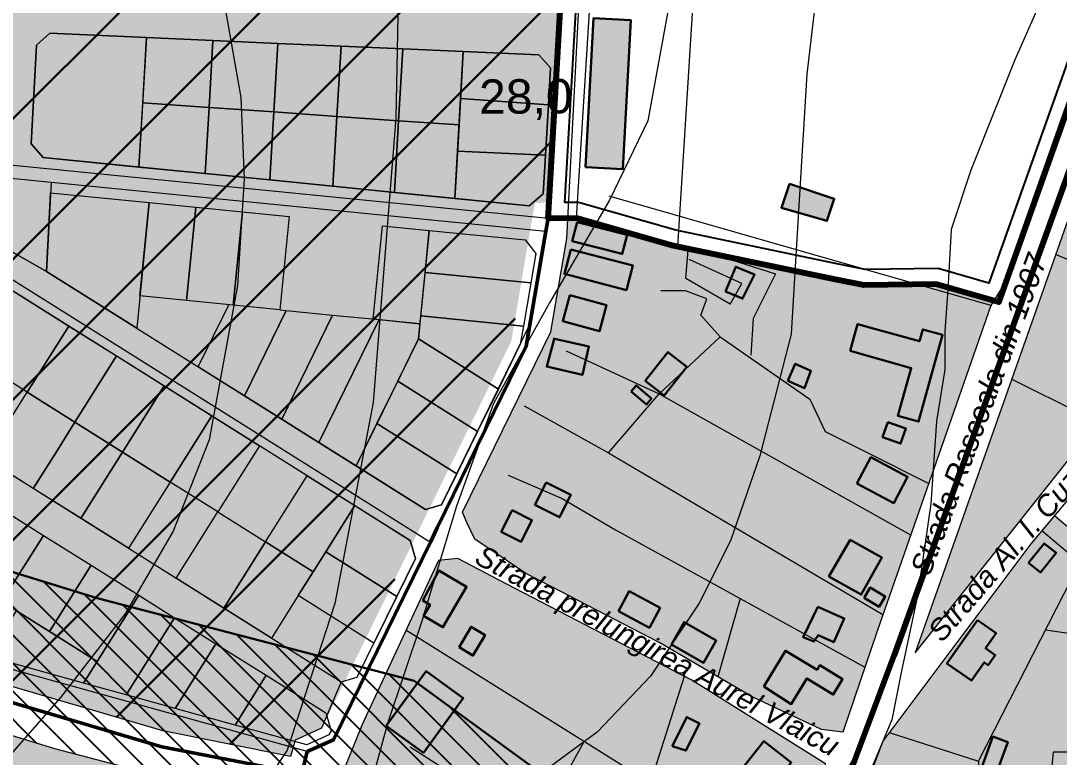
# Model space of a CAD drawing. Header units: metres. Extents: x 783184 to 1587399, y 282652 to 580595.
# Drawn here: x 787442.6 to 787774.7, y 290717.5 to 290953.1 of the extents above; entities that cross this region are included whole.
import ezdxf

# ---------------------------------------------------------------- set-up
doc = ezdxf.new("R2010")
doc.units = ezdxf.units.M
doc.header["$LTSCALE"] = 0.5
doc.header["$PDMODE"] = 32
doc.header["$PDSIZE"] = 0.05
for name, color, linetype in [('atrageri in intravilan', 18, 'CONTINUOUS'), ('cimitire', 42, 'CONTINUOUS'), ('cladiri', 18, 'CONTINUOUS'), ('curbe  de nivelI', 7, 'CONTINUOUS'), ('denumire strazi', 3, 'CONTINUOUS'), ('drumuri extravilan', 7, 'CONTINUOUS'), ('Legenda', 7, 'CONTINUOUS'), ('Limita intravilan existent', 1, 'CONTINUOUS'), ('Limita intravilan propus', 5, 'CONTINUOUS'), ('locuinte si functiuni complementare', 51, 'CONTINUOUS'), ('strazi', 7, 'CONTINUOUS')]:
    doc.layers.add(name, color=color, linetype=linetype)
doc.layers.add('cote de nivel', color=1, linetype='CONTINUOUS', lineweight=211)
doc.layers.add('Limite proprietati', color=7, linetype='CONTINUOUS', lineweight=5)
doc.styles.add('arial', font='arial.ttf')
doc.styles.add('ARIAL_ITALIC', font='ariali.ttf')

msp = doc.modelspace()

# ---------------------------------------------------------------- hatches: boundary and pattern name
at = {"layer": 'atrageri in intravilan', "linetype": 'ByBlock', "lineweight": 30, "true_color": 0xffff66}
msp.add_hatch(color=51, dxfattribs=at).paths.add_polyline_path([(787622.819, 291089.142), (787626.221, 291147.73), (787200.876, 291166.532), (787215.809, 291133.85), (787227.791, 291103.978), (787245.229, 291069.62), (787267.483, 291025.199), (787287.192, 290989.503), (787305.485, 290962.905), (787314.96, 290948.756), (787324.583, 290934.385), (787337.51, 290912.87), (787346.978, 290891.575), (787353.599, 290867.695), (787357.706, 290843.217), (787359.309, 290796.625), (787362.016, 290759.053), (787360.53012, 290755.44407), (787365.03235, 290754.38587), (787388.51964, 290753.40557), (787421.87725, 290745.46328), (787488.9317, 290725.68441), (787528.7852, 290718.02846), (787529.95703, 290722.86798), (787538.96346, 290726.91124), (787569.11817, 290788.52623), (787571.32933, 290793.0486), (787599.47128, 290850.529), (787605.59416, 290886.63828), (787607.05698, 290894.81402), (787611.54047, 290894.86351)])
at = {"layer": 'atrageri in intravilan', "linetype": 'ByBlock', "lineweight": 30}
h = msp.add_hatch(dxfattribs=at)
h.set_pattern_fill('ANSI31', color=6, scale=10, style=0)
h.paths.add_polyline_path([(787622.819, 291089.142), (787626.221, 291147.73), (787200.876, 291166.532), (787215.809, 291133.85), (787227.791, 291103.978), (787245.229, 291069.62), (787267.483, 291025.199), (787287.192, 290989.503), (787305.485, 290962.905), (787314.96, 290948.756), (787324.583, 290934.385), (787337.51, 290912.87), (787346.978, 290891.575), (787353.599, 290867.695), (787357.706, 290843.217), (787359.309, 290796.625), (787362.016, 290759.053), (787360.53012, 290755.44407), (787365.03235, 290754.38587), (787388.51964, 290753.40557), (787421.87725, 290745.46328), (787488.9317, 290725.68441), (787528.7852, 290718.02846), (787529.95703, 290722.86798), (787538.96346, 290726.91124), (787569.11817, 290788.52623), (787571.32933, 290793.0486), (787599.47128, 290850.529), (787605.59416, 290886.63828), (787607.05698, 290894.81402), (787611.54047, 290894.86351)])
at = {"layer": 'cimitire', "lineweight": 30, "true_color": 0xebb000}
msp.add_hatch(color=40, dxfattribs=at).paths.add_polyline_path([(787639.32095, 290629.22104), (787616.90899, 290644.76253), (787546.59818, 290695.90213), (787453.37307, 290720.26761), (787394.14924, 290738.57912), (787372.75501, 290739.54318), (787354.16109, 290645.19991), (787354.37003, 290582.89647), (787387.92585, 290503.47699), (787395.50754, 290491.71534), (787399.72132, 290479.08128), (787407.75379, 290465.30466), (787421.19719, 290449.30485), (787457.70514, 290415.31671), (787469.62074, 290406.47975)])
at = {"layer": 'cladiri', "lineweight": 30}
h = msp.add_hatch(color=256, dxfattribs=at)
h.paths.add_polyline_path([(787637.74821, 290953.23622), (787625.7485, 290953.8779), (787623.20197, 290906.25675), (787635.20168, 290905.61507)])
h.paths.add_polyline_path([(787653.79506, 291017.78225), (787642.30067, 291017.78225), (787639.42309, 290977.87313), (787635.8849, 290977.87313), (787635.8849, 290967.3801), (787638.96653, 290967.3801), (787638.96653, 290965.66925), (787650.03754, 290965.66925)])
msp.add_hatch(color=256, dxfattribs=at).paths.add_polyline_path([(787702.77215, 290896.06503), (787688.46284, 290900.90158), (787685.88645, 290893.27911), (787700.39745, 290889.03928)])
h = msp.add_hatch(color=256, dxfattribs=at)
h.paths.add_polyline_path([(787687.1718, 290751.58839), (787680.24245, 290740.122), (787688.99616, 290734.47966), (787693.94951, 290742.67625), (787702.44355, 290737.54314), (787705.44118, 290742.50348), (787698.15566, 290746.90626), (787697.28998, 290745.47378)])
h.paths.add_polyline_path([(787705.98886, 290761.88024), (787697.53598, 290765.65911), (787692.86474, 290755.87848), (787696.20135, 290754.47065), (787697.65512, 290756.51546), (787702.60189, 290754.304)])
h.paths.add_polyline_path([(787719.0646, 290768.93896), (787714.30698, 290771.77325), (787712.34453, 290768.47909), (787717.10215, 290765.6448)])
h.paths.add_polyline_path([(787718.00452, 290781.38908), (787707.84633, 290787.02036), (787701.04563, 290775.27678), (787711.42607, 290769.52229)])
h.paths.add_polyline_path([(787726.24285, 290807.20663), (787714.48298, 290813.44969), (787710.01283, 290805.02939), (787721.7727, 290798.78633)])
h.paths.add_polyline_path([(787725.70246, 290822.60754), (787719.94284, 290824.67509), (787718.23454, 290819.91623), (787723.99416, 290817.84869)])
h.paths.add_polyline_path([(787737.43384, 290852.58275), (787731.05361, 290854.36124), (787729.98809, 290850.53878), (787710.2057, 290856.05315), (787707.80686, 290847.44749), (787727.37002, 290841.99423), (787723.11509, 290826.73001), (787729.71456, 290824.8904)])
h.paths.add_polyline_path([(787695.28298, 290841.12016), (787690.31469, 290843.34702), (787687.87743, 290837.90934), (787693.24935, 290835.50156)])
h.paths.add_polyline_path([(787677.30002, 290871.90481), (787671.25941, 290874.40905), (787667.97191, 290866.47909), (787673.47696, 290864.19687)])
h.paths.add_polyline_path([(787636.52696, 290884.56257), (787620.52729, 290888.61676), (787618.98632, 290882.53538), (787634.98598, 290878.48118)])
h.paths.add_polyline_path([(787638.35541, 290874.7982), (787618.52731, 290879.93732), (787616.49068, 290872.07947), (787636.31878, 290866.94035)])
h.paths.add_polyline_path([(787629.98056, 290862.06671), (787618.19368, 290865.26249), (787615.93674, 290856.93831), (787627.72363, 290853.74253)])
h.paths.add_polyline_path([(787624.31555, 290848.82714), (787613.27592, 290851.38656), (787610.80425, 290842.46071), (787622.22567, 290839.81278)])
h.paths.add_polyline_path([(787655.60624, 290842.35375), (787649.56833, 290847.11194), (787642.3384, 290837.93751), (787648.37632, 290833.17932)])
h.paths.add_polyline_path([(787639.4001, 290836.40839), (787637.79289, 290834.51752), (787642.69724, 290830.34889), (787644.30445, 290832.23976)])
h.paths.add_polyline_path([(787618.55041, 290801.38694), (787610.66682, 290805.39633), (787607.03785, 290798.26076), (787614.92144, 290794.25137)])
h.paths.add_polyline_path([(787606.10269, 290793.35318), (787599.78478, 290796.55323), (787596.28897, 290789.65142), (787602.60689, 290786.45137)])
h.paths.add_polyline_path([(787637.13227, 290770.61225), (787633.72242, 290764.17932), (787643.67544, 290758.9036), (787647.08529, 290765.33653)])
h.paths.add_polyline_path([(787654.75072, 290760.71049), (787650.69657, 290753.61075), (787660.99577, 290747.72962), (787665.04992, 290754.82936)])
h = msp.add_hatch(color=0, dxfattribs=at)
h.paths.add_polyline_path([(787744.99908, 290703.55112), (787747.7097, 290712.03873), (787736.68351, 290715.56008), (787733.97289, 290707.07247)])
h.paths.add_polyline_path([(787758.25106, 290722.36204), (787753.50186, 290724.08388), (787749.83077, 290713.95823), (787754.57996, 290712.23638)])
h.paths.add_polyline_path([(787738.82845, 290747.49234), (787746.64155, 290741.99674), (787750.73861, 290747.82154), (787751.96905, 290746.95607), (787754.24067, 290750.18563), (787751.14932, 290752.36003), (787754.52887, 290757.16475), (787748.57669, 290761.35141)])
h.paths.add_polyline_path([(787773.74475, 290782.86862), (787769.95695, 290785.91328), (787764.94187, 290779.67414), (787768.72967, 290776.62948)])
h.paths.add_polyline_path([(787833.24161, 290760.45816), (787832.62316, 290761.43095), (787838.24507, 290765.00507), (787834.96052, 290770.1715), (787830.3664, 290767.2508), (787831.57212, 290765.35427), (787820.44993, 290758.28335), (787823.14721, 290754.04066)])
h.paths.add_polyline_path([(787835.21403, 290750.58704), (787844.17205, 290755.68128), (787841.97663, 290759.54185), (787833.0186, 290754.44761)])
h.paths.add_polyline_path([(787786.51302, 290700.38528), (787794.16963, 290700.07872), (787794.75915, 290715.09623), (787787.10204, 290715.09623)])
h.paths.add_polyline_path([(787814.34551, 290711.32482), (787822.66685, 290710.39932), (787823.57924, 290718.60277), (787815.25789, 290719.52827)])
h.paths.add_polyline_path([(787823.02306, 290692.98444), (787830.50897, 290692.78552), (787830.78266, 290703.08541), (787823.29676, 290703.28433)])
h.paths.add_polyline_path([(787870.74636, 290688.08075), (787882.00981, 290690.86079), (787878.95497, 290703.23764), (787867.69151, 290700.4576)])
h.paths.add_polyline_path([(787848.60218, 290732.04649), (787853.90923, 290716.45268), (787857.95124, 290717.8283), (787855.35202, 290725.46562), (787860.80187, 290727.32037), (787858.09403, 290735.27686)])
h = msp.add_hatch(color=256, dxfattribs=at)
h.paths.add_polyline_path([(787660.04533, 290683.95613), (787648.83739, 290691.62403), (787636.45867, 290673.53038), (787643.14041, 290668.95908), (787649.37945, 290678.07852), (787653.90565, 290674.98193)])
h.paths.add_polyline_path([(787683.51826, 290713.47439), (787685.78948, 290711.68442), (787689.03315, 290715.80019), (787680.2981, 290722.68435), (787669.41751, 290708.8784), (787665.39979, 290703.78048), (787679.74445, 290693.18252), (787683.24376, 290697.62266), (787675.70673, 290703.56266)])
h.paths.add_polyline_path([(787659.70555, 290728.26254), (787655.57772, 290730.34799), (787650.90245, 290721.09397), (787655.34753, 290719.63644)])
h.paths.add_polyline_path([(787600.36333, 290703.76414), (787596.73097, 290697.63473), (787604.894, 290692.79722), (787608.52636, 290698.92664)])
h.paths.add_polyline_path([(787584.1146, 290736.38767), (787572.20873, 290745.05256), (787559.5018, 290727.59277), (787571.40767, 290718.92788)])
h.paths.add_polyline_path([(787591.11703, 290756.59424), (787586.69339, 290759.22258), (787582.79727, 290752.66521), (787587.22091, 290750.03686)])
h.paths.add_polyline_path([(787585.18964, 290771.99585), (787576.30361, 290777.18713), (787571.15294, 290767.63795), (787573.51429, 290766.25843), (787571.43053, 290762.69162), (787577.6361, 290759.06629)])
at = {"layer": 'Legenda', "lineweight": 25}
h = msp.add_hatch(dxfattribs=at)
h.set_pattern_fill('ANSI31', color=16, scale=2, angle=90, style=0)
h.set_pattern_definition([(135, (4840.457, 0), (-4.49012806, -4.49012806), [])])
h.paths.add_polyline_path([(787568.37447, 290741.89018), (787467.08632, 290768.36303), (787402.79917, 290788.24007), (787332.01934, 290791.42953), (787304.14473, 290649.99712), (787304.40399, 290572.68677), (787343.55387, 290480.02734), (787350.06917, 290469.92001), (787353.9246, 290458.36035), (787366.71714, 290436.41967), (787384.88607, 290414.79573), (787425.67849, 290376.81884), (787479.48102, 290336.91729), (787710.78149, 290640.51244), (787645.86385, 290685.52935)])
h.paths.add_polyline_path([(787372.75501, 290739.54318), (787394.14924, 290738.57912), (787453.37307, 290720.26761), (787546.59818, 290695.90213), (787616.90899, 290644.76253), (787639.32095, 290629.22104), (787469.62074, 290406.47975), (787457.70514, 290415.31671), (787421.19719, 290449.30485), (787407.75379, 290465.30466), (787399.72132, 290479.08128), (787395.50754, 290491.71534), (787387.92585, 290503.47699), (787354.37003, 290582.89647), (787354.16109, 290645.19991)], flags=16)
at = {"layer": 'locuinte si functiuni complementare', "lineweight": 5}
for points in [[(787906.98094, 290970.4512), (787821.12433, 291012.99066), (787728.67833, 290750.90677), (787787.27964, 290824.63894), (787850.02322, 290901.06905)], [(787805.43062, 290756.64214), (787787.67515, 290782.50131), (787773.17346, 290794.6983), (787765.65396, 290785.75794), (787737.80794, 290748.66133), (787718.30067, 290722.67364), (787713.23141, 290709.05462), (787714.40898, 290703.95758), (787716.37621, 290700.82421), (787721.33585, 290699.77407), (787840.28405, 290688.77742), (787840.67735, 290693.03172), (787826.34719, 290723.85058)]]:
    msp.add_hatch(color=256, dxfattribs=at).paths.add_polyline_path(points)
at = {"layer": 'locuinte si functiuni complementare', "lineweight": 30}
for points in [[(787752.79769, 290862.00022), (787753.73709, 290863.51508), (787735.29, 290868.85), (787712.22, 290868.45), (787703.625, 290870.239), (787650.855, 290881.224), (787620.31, 290889.96), (787617.5665, 290889.92972), (787617.22894, 290883.41771), (787612.17273, 290853.59899), (787583.90894, 290795.85771), (787585.28023, 290792.53415), (787587.81005, 290787.22111), (787597.80207, 290780.51575), (787604.11061, 290776.28226), (787612.1961, 290772.10605), (787647.0244, 290754.11697), (787676.4913, 290736.84506), (787698.67113, 290726.41191), (787705.54259, 290725.53252), (787716.44548, 290757.83944)], [(787545.902, 290713.44129), (787648.77694, 290641.53815), (787676.69911, 290677.90884), (787684.58188, 290683.86821), (787699.98724, 290712.58072), (787699.98724, 290715.43234), (787657.24846, 290742.17263), (787582.40572, 290781.02523), (787576.17134, 290780.4431), (787551.75606, 290728.01737)]]:
    msp.add_hatch(color=256, dxfattribs=at).paths.add_polyline_path(points)

# ---------------------------------------------------------------- linework, layer by layer
at = {"layer": 'cladiri', "lineweight": 30}
for points in [[(787623.20197, 290906.25675), (787625.7485, 290953.8779), (787637.74821, 290953.23622), (787635.20168, 290905.61507), (787623.20197, 290906.25675)], [(787688.46284, 290900.90158), (787702.77215, 290896.06503), (787700.39745, 290889.03928), (787685.88645, 290893.27911), (787688.46284, 290900.90158)], [(787620.52729, 290888.61676), (787636.52696, 290884.56257), (787634.98598, 290878.48118), (787618.98632, 290882.53538), (787620.52729, 290888.61676)], [(787618.52731, 290879.93732), (787638.35541, 290874.7982), (787636.31878, 290866.94035), (787616.49068, 290872.07947), (787618.52731, 290879.93732)], [(787667.97191, 290866.47909), (787671.25941, 290874.40905), (787677.30002, 290871.90481), (787673.47696, 290864.19687), (787667.97191, 290866.47909)], [(787618.19368, 290865.26249), (787629.98056, 290862.06671), (787627.72363, 290853.74253), (787615.93674, 290856.93831), (787618.19368, 290865.26249)], [(787707.80686, 290847.44749), (787727.37002, 290841.99423), (787723.11509, 290826.73001), (787729.71456, 290824.8904), (787737.43384, 290852.58275), (787731.05361, 290854.36124), (787729.98809, 290850.53878), (787710.2057, 290856.05315), (787707.80686, 290847.44749)], [(787612.89414, 290851.47508), (787624.31555, 290848.82714), (787622.22567, 290839.81278), (787610.80425, 290842.46071), (787613.351, 290851.65768)], [(787642.3384, 290837.93751), (787649.56833, 290847.11194), (787655.60624, 290842.35375), (787648.37632, 290833.17932), (787642.3384, 290837.93751)], [(787687.87743, 290837.90934), (787690.31469, 290843.34702), (787695.28298, 290841.12016), (787693.24935, 290835.50156), (787687.87743, 290837.90934)], [(787637.79289, 290834.51752), (787642.69724, 290830.34889), (787644.30445, 290832.23976), (787639.4001, 290836.40839), (787637.79289, 290834.51752)], [(787719.94284, 290824.67509), (787725.70246, 290822.60754), (787723.99416, 290817.84869), (787718.23454, 290819.91623), (787719.94284, 290824.67509)], [(787710.01283, 290805.02939), (787721.7727, 290798.78633), (787726.24285, 290807.20663), (787714.48298, 290813.44969), (787710.01283, 290805.02939)], [(787599.78478, 290796.55323), (787606.10269, 290793.35318), (787602.60689, 290786.45137), (787596.28897, 290789.65142), (787599.78478, 290796.55323)], [(787707.84633, 290787.02036), (787718.00452, 290781.38908), (787711.42607, 290769.52229), (787701.04563, 290775.27678), (787707.84633, 290787.02036)], [(787633.72242, 290764.17932), (787643.67544, 290758.9036), (787647.08529, 290765.33653), (787637.13227, 290770.61225), (787633.72242, 290764.17932)], [(787712.34453, 290768.47909), (787717.10215, 290765.6448), (787719.0646, 290768.93896), (787714.30698, 290771.77325), (787712.34453, 290768.47909)], [(787697.53598, 290765.65911), (787705.98886, 290761.88024), (787702.60189, 290754.304), (787697.65512, 290756.51546), (787696.20135, 290754.47065), (787692.86474, 290755.87848), (787697.53598, 290765.65911)], [(787582.79727, 290752.66521), (787586.69339, 290759.22258), (787591.11703, 290756.59424), (787587.22091, 290750.03686), (787582.79727, 290752.66521)], [(787650.69657, 290753.61075), (787660.99577, 290747.72962), (787665.04992, 290754.82936), (787654.75072, 290760.71049), (787650.69657, 290753.61075)], [(787559.5018, 290727.59277), (787572.20873, 290745.05256), (787584.1146, 290736.38767), (787571.40767, 290718.92788), (787559.5018, 290727.59277)], [(787650.90245, 290721.09397), (787655.57772, 290730.34799), (787659.70555, 290728.26254), (787655.34753, 290719.63644), (787650.90245, 290721.09397)], [(787669.41751, 290708.8784), (787680.2981, 290722.68435), (787689.03315, 290715.80019), (787685.78948, 290711.68442), (787683.51826, 290713.47439), (787675.70673, 290703.56266), (787683.24376, 290697.62266), (787679.74445, 290693.18252), (787665.39979, 290703.78048), (787669.41751, 290708.8784)]]:
    msp.add_lwpolyline(points, dxfattribs=at)
for points in [[(787610.66682, 290805.39633), (787618.55041, 290801.38694), (787614.92144, 290794.25137), (787607.03785, 290798.26076), (787610.66682, 290805.39633)], [(787571.15294, 290767.63795), (787576.30361, 290777.18713), (787585.18964, 290771.99585), (787577.6361, 290759.06629), (787571.43053, 290762.69162), (787573.51429, 290766.25843), (787571.15294, 290767.63795)], [(787680.24245, 290740.122), (787687.1718, 290751.58839), (787697.28998, 290745.47378), (787698.15566, 290746.90626), (787705.44118, 290742.50348), (787702.44355, 290737.54314), (787693.94951, 290742.67625), (787688.99616, 290734.47966), (787680.24245, 290740.122)]]:
    msp.add_lwpolyline(points, close=True, dxfattribs=at)
at = {"layer": 'cladiri', "color": 0, "lineweight": 30}
for points in [[(787764.94187, 290779.67414), (787769.95695, 290785.91328), (787773.74475, 290782.86862), (787768.72967, 290776.62948), (787764.94187, 290779.67414)], [(787749.83077, 290713.95823), (787753.50186, 290724.08388), (787758.25106, 290722.36204), (787754.57996, 290712.23638), (787749.83077, 290713.95823)]]:
    msp.add_lwpolyline(points, dxfattribs=at)
msp.add_lwpolyline([(787748.57669, 290761.35141), (787754.52887, 290757.16475), (787751.14932, 290752.36003), (787754.24067, 290750.18563), (787751.96905, 290746.95607), (787750.73861, 290747.82154), (787746.64155, 290741.99674), (787738.82845, 290747.49234)], close=True, dxfattribs=at)
at = {"layer": 'curbe  de nivelI', "color": 21, "lineweight": 5}
for points in [[(787563.95437, 290992.6996), (787562.50954, 290921.93953), (787555.28528, 290830.96231), (787543.00411, 290766.70062), (787527.83321, 290719.7679), (787506.1605, 290687.27605)], [(787697.87436, 290968.7563), (787693.98777, 290936.01508), (787691.21166, 290890.51028), (787688.99071, 290852.7746), (787678.99659, 290813.92906), (787669.55764, 290786.73717), (787659.56352, 290766.75945), (787644.0171, 290743.45216), (787626.96498, 290725.48845), (787609.5604, 290712.77642), (787596.30608, 290703.27588), (787585.46172, 290695.11342), (787579.57088, 290689.22573), (787575.01895, 290680.26041), (787571.53801, 290671.02746), (787567.50731, 290655.01915), (787562.68759, 290642.44094), (787561.21488, 290631.60227), (787558.80499, 290619.96074), (787558.26815, 290600.60859), (787557.1971, 290581.74128)], [(787773.24498, 290969.37797), (787760.48689, 290940.60579), (787746.42038, 290905.29452), (787740.20489, 290886.33105), (787739.08531, 290866.95922), (787738.1848, 290853.79601), (787738.1848, 290841.53288), (787735.48318, 290824.99447), (787733.68849, 290798.60649), (787729.36963, 290769.11004), (787724.15105, 290744.64955), (787721.16139, 290729.41612), (787713.21701, 290710.38498), (787706.78588, 290698.78984), (787696.03388, 290682.68959), (787686.70242, 290673.74115), (787674.34456, 290664.28859), (787656.81652, 290650.17277), (787638.35744, 290635.87176), (787627.51278, 290626.29318), (787620.45115, 290619.48733), (787615.4071, 290611.79923), (787610.23658, 290602.03393), (787607.96674, 290590.18672)], [(787650.17614, 290959.57618), (787643.13018, 290921.07846), (787630.91714, 290895.7263), (787611.65807, 290862.8624), (787593.7497, 290830.65578), (787582.00638, 290797.79188), (787570.73279, 290760.70261), (787559.92898, 290728.30819), (787552.88295, 290702.48655), (787540.20019, 290670.09213), (787537.25435, 290649.23704), (787534.50658, 290625.97381), (787523.35369, 290604.97231), (787508.15998, 290589.30196)], [(787508.12652, 290956.33956), (787512.9488, 290928.49212), (787514.02045, 290902.51905), (787511.92396, 290868.43007), (787502.80813, 290819.03859), (787491.29336, 290789.78736), (787475.9403, 290763.41328), (787455.30964, 290736.55968), (787434.19925, 290712.58323), (787405.41233, 290677.09812), (787391.97841, 290657.91697), (787379.50407, 290647.36733), (787363.19143, 290642.57203), (787344.00019, 290644.9697), (787322.40996, 290654.08073), (787296.5017, 290671.34377), (787270.11372, 290699.63596), (787225.80622, 290773.04102), (787200.85754, 290808.52617), (787185.98427, 290825.78918)]]:
    msp.add_lwpolyline(points, dxfattribs=at)
at = {"layer": 'drumuri extravilan', "color": 30, "lineweight": 140}
msp.add_lwpolyline([(785170.96237, 289505.80783), (785520.95404, 289574.94165), (785762.76851, 289622.70724), (785978.72646, 289663.61211), (786005.79013, 289667.50226), (786057.38912, 289673.07698), (786108.36489, 289673.07698), (786198.63933, 289662.51823), (786432.34341, 289608.40375), (786569.96995, 289573.98309), (786762.41798, 289524.7635), (786838.57654, 289511.59727), (786874.05377, 289513.05983), (786914.02978, 289520.75505), (787035.66517, 289709.62948), (787221.00021, 290033.30275), (787365.64271, 290268.96432), (787686.81462, 290673.75185), (787709.16888, 290715.90292), (787721.92635, 290750.00594), (787908.66972, 291267.68261), (788122.99455, 291883.76464)], dxfattribs=at)
at = {"layer": 'Legenda', "color": 16, "lineweight": 30}
msp.add_lwpolyline([(787332.01934, 290791.42953), (787402.79917, 290788.24007), (787467.08632, 290768.36303), (787568.37447, 290741.89018), (787645.86385, 290685.52935), (787710.78149, 290640.51244), (787479.48102, 290336.91729), (787425.67849, 290376.81884), (787384.88607, 290414.79573), (787366.71714, 290436.41967), (787353.9246, 290458.36035), (787350.06917, 290469.92001), (787343.55387, 290480.02734), (787304.40399, 290572.68677), (787304.14473, 290649.99712)], close=True, dxfattribs=at)
at = {"layer": 'Limita intravilan existent', "color": 0, "lineweight": 50}
msp.add_lwpolyline([(787850.349, 291130.245), (787755.366, 290863.044), (787735.29, 290868.85), (787712.22, 290868.45), (787703.625, 290870.239), (787650.855, 290881.224), (787620.31, 290889.96), (787611.25, 290889.86), (787611.25, 290889.86), (787611.25, 290889.86), (787611.25, 290889.86), (787611.25, 290889.86), (787611.25, 290889.86), (787611.25, 290889.86), (787611.25, 290889.86), (787611.25, 290889.86), (787610.52, 290885.78), (787604.28, 290848.98), (787575.82, 290790.85), (787573.61, 290786.33), (787542.66, 290723.09), (787534.24, 290719.31), (787532.523, 290712.219), (787487.75, 290720.82), (787420.59, 290740.63)], dxfattribs=at)
at = {"layer": 'Limita intravilan propus', "color": 0, "lineweight": 25}
msp.add_lwpolyline([(787845.64119, 291131.92924), (787752.23189, 290869.15528), (787735.95596, 290873.8623), (787712.69192, 290873.45893), (787704.64388, 290875.13409), (787652.05355, 290886.08169), (787620.98389, 290894.96774), (787616.5521, 290894.91883), (787627.8106, 291088.85222)], dxfattribs=at)
msp.add_lwpolyline([(787845.64119, 291131.92924), (787752.23189, 290869.15528), (787735.95596, 290873.8623), (787712.69192, 290873.45893), (787704.64388, 290875.13409), (787652.05355, 290886.08169), (787620.98389, 290894.96774), (787616.5521, 290894.91883), (787627.8106, 291088.85222)], dxfattribs=at)
at = {"layer": 'Limita intravilan propus', "color": 0, "lineweight": 50}
msp.add_lwpolyline([(787850.349, 291130.245), (787755.366, 290863.044), (787735.29, 290868.85), (787712.22, 290868.45), (787703.625, 290870.239), (787650.855, 290881.224), (787620.31, 290889.96), (787611.25, 290889.86), (787622.819, 291089.142)], dxfattribs=at)
at = {"layer": 'Limita intravilan propus', "color": 1, "lineweight": 211}
msp.add_lwpolyline([(787850.349, 291130.245), (787755.366, 290863.044), (787735.29, 290868.85), (787712.22, 290868.45), (787703.625, 290870.239), (787650.855, 290881.224), (787620.31, 290889.96), (787611.25, 290889.86), (787622.819, 291089.142)], dxfattribs=at)
msp.add_lwpolyline([(787850.349, 291130.245), (787755.366, 290863.044), (787735.29, 290868.85), (787712.22, 290868.45), (787703.625, 290870.239), (787650.855, 290881.224), (787620.31, 290889.96), (787611.25, 290889.86), (787622.819, 291089.142)], dxfattribs=at)
at = {"layer": 'Limite proprietati', "color": 0, "lineweight": 5}
for p, q in [((787655.25869, 290870.66564), (787656.1499, 290880.99354)), ((787656.1499, 290880.99354), (787683.95531, 290872.09018)), ((787773.75507, 290878.29012), (787816.41394, 290860.12843)), ((787673.26094, 290869.06302), (787656.32813, 290876.71993)), ((787683.95531, 290872.09018), (787676.82573, 290857.84478)), ((787669.51788, 290862.47454), (787655.25869, 290870.66564)), ((787669.51788, 290862.47454), (787673.26094, 290869.06302)), ((787655.20425, 290866.66944), (787647.33225, 290866.66944)), ((787662.03184, 290864.07715), (787655.20425, 290866.66944)), ((787499.39, 290842.38), (787509.11711, 290862.2341)), ((787660.07119, 290858.91319), (787662.03184, 290864.07715)), ((787527.48, 290860.42), (787514.13, 290833.13)), ((787525.49, 290860.62), (787527.48, 290860.42)), ((787666.31727, 290851.93293), (787660.07119, 290858.91319)), ((787676.82573, 290857.84478), (787676.11276, 290846.09234)), ((787646.77079, 290833.7072), (787666.31727, 290851.93293)), ((787666.31727, 290851.93293), (787694.98544, 290832.07991)), ((787617.05876, 290847.50735), (787646.77079, 290833.7072)), ((787514.13, 290833.13), (787499.39, 290842.38)), ((787759.5633, 290838.46548), (787787.27964, 290824.63894)), ((787630.58395, 290814.89975), (787646.77079, 290833.7072)), ((787646.77079, 290833.7072), (787727.20303, 290788.66326)), ((787694.98544, 290832.07991), (787699.87205, 290821.66521)), ((787603.56522, 290829.94089), (787630.58395, 290814.89975)), ((787699.87205, 290821.66521), (787713.55459, 290814.83056)), ((787630.58395, 290814.89975), (787718.29356, 290763.13479)), ((787713.55459, 290814.83056), (787732.80563, 290805.21434)), ((787598.4656, 290807.75807), (787615.75678, 290800.25837)), ((787615.75678, 290800.25837), (787632.85052, 290790.1918)), ((787632.85052, 290790.1918), (787712.54805, 290746.29077)), ((787672.69929, 290768.24129), (787665.52976, 290743.27013)), ((787786.4391, 290755.7868), (787770.3158, 290758.13348)), ((787567.1576, 290720.87943), (787626.41334, 290682.78369)), ((787772.78759, 290719.13838), (787770.57652, 290695.22182)), ((787779.48325, 290719.13838), (787772.78759, 290719.13838))]:
    msp.add_line(p, q, dxfattribs=at)
for points in [[(787445.58, 290906.29), (787381.93, 290912.6), (787327.99, 290946.48), (787308.14, 290958.94), (787287.19, 290989.5), (787267.48, 291025.2), (787245.23, 291069.62), (787229.29, 291101.03), (787227.79, 291103.98), (787227.79, 291106.61), (787227.80284, 291106.60214)], [(787622.82, 291089.14), (787611.25, 290889.86), (787445.58, 290906.29)], [(787314.96, 290948.76), (787573.61, 290786.33), (787542.66, 290723.09), (787534.24, 290719.31), (787396.73, 290757.47), (787362.02, 290759.05), (787359.31, 290796.63), (787357.71, 290843.22), (787356.60826, 290849.78219)], [(787445.98, 290913.72), (787449.74, 290909.33), (787480.41, 290906.29), (787501.6, 290904.19), (787522.27, 290902.14), (787542.43, 290900.14), (787562.13, 290898.18), (787581.41, 290896.27), (787605.22, 290893.91), (787609.7, 290897.73), (787610.42, 290910.09), (787611.35, 290926.14), (787612.04, 290937.97), (787608.32, 290942.14), (787584.14, 290943.21), (787564.8, 290944.06), (787545.04, 290944.94), (787524.82, 290945.83), (787504.07, 290946.75), (787482.82, 290947.69), (787451.85, 290949.06), (787447.65, 290945.24)], [(787447.65, 290945.24), (787451.85, 290949.06), (787482.82, 290947.69), (787480.41, 290906.29), (787449.74, 290909.33), (787445.98, 290913.72), (787447.65, 290945.24), (787447.65, 290945.24)], [(787447.65, 290945.24), (787445.98, 290913.72)], [(787482.82, 290947.69), (787504.07, 290946.75), (787502.83, 290925.34), (787481.61, 290926.79), (787482.82, 290947.69), (787482.82, 290947.69)], [(787504.07, 290946.75), (787524.82, 290945.83), (787523.54, 290923.89), (787502.83, 290925.34), (787504.07, 290946.75), (787504.07, 290946.75)], [(787524.82, 290945.83), (787545.04, 290944.94), (787543.73, 290922.48), (787523.54, 290923.89), (787524.82, 290945.83), (787524.82, 290945.83)], [(787545.04, 290944.94), (787564.8, 290944.06), (787563.46, 290921.1), (787543.73, 290922.48), (787545.04, 290944.94), (787545.04, 290944.94)], [(787564.8, 290944.06), (787584.14, 290943.21), (787582.78, 290919.75), (787563.46, 290921.1), (787564.8, 290944.06), (787564.8, 290944.06)], [(787584.14, 290943.21), (787608.32, 290942.14), (787612.04, 290937.97), (787611.35, 290926.14), (787583.27, 290928.16), (787584.14, 290943.21), (787584.14, 290943.21)], [(787583.27, 290928.16), (787611.35, 290926.14), (787610.42, 290910.09), (787582.29, 290911.34), (787583.27, 290928.16), (787583.27, 290928.16)], [(787481.61, 290926.79), (787502.83, 290925.34), (787501.6, 290904.19), (787480.41, 290906.29), (787481.61, 290926.79), (787481.61, 290926.79)], [(787502.83, 290925.34), (787523.54, 290923.89), (787522.27, 290902.14), (787501.6, 290904.19), (787502.83, 290925.34), (787502.83, 290925.34)], [(787523.54, 290923.89), (787543.73, 290922.48), (787542.43, 290900.14), (787522.27, 290902.14), (787523.54, 290923.89), (787523.54, 290923.89)], [(787563.46, 290921.1), (787562.13, 290898.18), (787542.43, 290900.14), (787543.73, 290922.48), (787563.46, 290921.1), (787563.46, 290921.1)], [(787563.46, 290921.1), (787582.78, 290919.75), (787581.41, 290896.27), (787562.13, 290898.18), (787563.46, 290921.1), (787563.46, 290921.1)], [(787582.29, 290911.34), (787610.42, 290910.09), (787609.7, 290897.73), (787605.22, 290893.91), (787581.41, 290896.27), (787582.29, 290911.34), (787582.29, 290911.34)], [(787452.15, 290898.04), (787483.67, 290894.91), (787479.69, 290854.76), (787450.82, 290872.88), (787452.15, 290898.04), (787452.15, 290898.04)], [(787483.67, 290894.91), (787498.6, 290893.43), (787495.64, 290863.58), (787480.71, 290865.06), (787483.67, 290894.91), (787483.67, 290894.91)], [(787498.6, 290893.43), (787513.53, 290891.95), (787510.56, 290862.09), (787495.64, 290863.58), (787498.6, 290893.43), (787498.6, 290893.43)], [(787513.53, 290891.95), (787528.45, 290890.47), (787525.49, 290860.62), (787510.56, 290862.09), (787513.53, 290891.95), (787513.53, 290891.95)], [(787558.31, 290887.51), (787573.23, 290886.03), (787570.27, 290856.17), (787555.34, 290857.65), (787558.31, 290887.51), (787558.31, 290887.51)], [(787573.23, 290886.03), (787603.97, 290882.98), (787607.28, 290878.64), (787605.68, 290869.24), (787571.9, 290872.59), (787573.23, 290886.03), (787573.23, 290886.03)], [(787412.22, 290884.14), (787457.95, 290855.42), (787444.65, 290834.25), (787429.41, 290843.82), (787414.16, 290853.39), (787398.92, 290862.97), (787412.22, 290884.14), (787412.22, 290884.14)], [(787571.9, 290872.59), (787605.68, 290869.24), (787603.34, 290855.41), (787570.52, 290858.66), (787571.9, 290872.59), (787571.9, 290872.59)], [(787527.48, 290860.42), (787542.35, 290858.94), (787526.05, 290825.64), (787514.13, 290833.13), (787527.48, 290860.42), (787527.48, 290860.42)], [(787542.35, 290858.94), (787557.22, 290857.47), (787537.97, 290818.16), (787526.05, 290825.64), (787542.35, 290858.94), (787542.35, 290858.94)], [(787570.52, 290858.66), (787603.34, 290855.41), (787602.35, 290849.6), (787595.34, 290835.27), (787569.79, 290851.31), (787570.52, 290858.66), (787570.52, 290858.66)], [(787457.95, 290855.42), (787473.19, 290845.85), (787459.9, 290824.68), (787444.65, 290834.25), (787457.95, 290855.42), (787457.95, 290855.42)], [(787557.22, 290857.47), (787570.27, 290856.17), (787569.79, 290851.31), (787549.89, 290810.67), (787537.97, 290818.16), (787557.22, 290857.47), (787557.22, 290857.47)], [(787569.79, 290851.31), (787595.34, 290835.27), (787588.71, 290821.72), (787563.16, 290837.77), (787569.79, 290851.31), (787569.79, 290851.31)], [(787473.19, 290845.85), (787488.43, 290836.28), (787475.14, 290815.1), (787459.9, 290824.68), (787473.19, 290845.85), (787473.19, 290845.85)], [(787488.43, 290836.28), (787503.68, 290826.7), (787490.38, 290805.53), (787475.14, 290815.1), (787488.43, 290836.28), (787488.43, 290836.28)], [(787563.16, 290837.77), (787588.71, 290821.72), (787582.07, 290808.17), (787556.53, 290824.22), (787563.16, 290837.77), (787563.16, 290837.77)], [(787444.65, 290834.25), (787459.9, 290824.68), (787453.77, 290814.92), (787446.6, 290803.51), (787431.36, 290813.08), (787444.65, 290834.25), (787444.65, 290834.25)], [(787503.68, 290826.7), (787518.92, 290817.13), (787505.63, 290795.96), (787490.38, 290805.53), (787503.68, 290826.7), (787503.68, 290826.7)], [(787459.9, 290824.68), (787475.14, 290815.1), (787462.46, 290794.91), (787461.84, 290793.93), (787446.6, 290803.51), (787453.77, 290814.92), (787459.9, 290824.68), (787459.9, 290824.68)], [(787556.53, 290824.22), (787582.07, 290808.17), (787577.2, 290798.22), (787572.06, 290796.75), (787549.89, 290810.67), (787556.53, 290824.22), (787556.53, 290824.22)], [(787475.14, 290815.1), (787490.38, 290805.53), (787477.09, 290784.36), (787461.84, 290793.93), (787462.46, 290794.91), (787475.14, 290815.1), (787475.14, 290815.1)], [(787534.16, 290807.56), (787549.41, 290797.99), (787540.13, 290783.21), (787536.11, 290776.81), (787520.87, 290786.39), (787534.16, 290807.56), (787534.16, 290807.56)], [(787434.62, 290798.04), (787449.86, 290788.47), (787436.57, 290767.3), (787424.2, 290775.06), (787421.32, 290776.87), (787434.62, 290798.04), (787434.62, 290798.04)], [(787505.63, 290795.96), (787520.87, 290786.39), (787507.57, 290765.22), (787492.33, 290774.79), (787505.63, 290795.96), (787505.63, 290795.96)], [(787549.41, 290797.99), (787567.19, 290786.82), (787568.82, 290781.1), (787562.87, 290768.93), (787540.13, 290783.21), (787549.41, 290797.99), (787549.41, 290797.99)], [(787748.92256, 290716.26381), (787781.31499, 290779.66048), (787769.13894, 290789.90143)], [(787449.86, 290788.47), (787465.11, 290778.9), (787451.81, 290757.72), (787441.27, 290764.34), (787436.57, 290767.3), (787449.86, 290788.47), (787449.86, 290788.47)], [(787520.87, 290786.39), (787536.11, 290776.81), (787531.33, 290769.19), (787522.82, 290755.64), (787507.57, 290765.22), (787520.87, 290786.39), (787520.87, 290786.39)], [(787540.13, 290783.21), (787562.87, 290768.93), (787555.55, 290753.98), (787531.33, 290769.19), (787536.11, 290776.81), (787540.13, 290783.21), (787540.13, 290783.21)], [(787465.11, 290778.9), (787480.35, 290769.32), (787467.05, 290748.15), (787451.81, 290757.72), (787465.11, 290778.9), (787465.11, 290778.9)], [(787480.35, 290769.32), (787491.82, 290762.12), (787476.33, 290737.46), (787462.71, 290741.24), (787467.05, 290748.15), (787480.35, 290769.32), (787480.35, 290769.32)], [(787441.27, 290764.34), (787451.81, 290757.72), (787467.05, 290748.15), (787462.71, 290741.24), (787432.09, 290749.74), (787441.27, 290764.34), (787441.27, 290764.34)], [(787491.82, 290762.12), (787505.04, 290753.82), (787492.03, 290733.1), (787476.33, 290737.46), (787491.82, 290762.12), (787491.82, 290762.12)], [(787505.04, 290753.82), (787521.13, 290743.72), (787511.13, 290727.8), (787492.03, 290733.1), (787505.04, 290753.82), (787505.04, 290753.82)], [(787521.13, 290743.72), (787540.22, 290731.72), (787541.85, 290726), (787541.18, 290724.62), (787534.08, 290721.43), (787511.13, 290727.8), (787521.13, 290743.72), (787521.13, 290743.72)], [(787720.33199, 290725.37978), (787748.92256, 290716.26381), (787748.92256, 290697.2237)]]:
    msp.add_lwpolyline(points, dxfattribs=at)
at = {"layer": 'Limite proprietati', "lineweight": 5}
for points in [[(787620.31, 290889.96), (787629.14628, 291030.49977), (787661.88903, 291028.4411), (787652.60994, 290880.85868)], [(787684.58188, 290683.86821), (787565.80354, 290758.18083)], [(787644.04624, 290709.22898), (787654.84723, 290743.41916)], [(787607.50275, 290694.94138), (787622.78038, 290722.53377)]]:
    msp.add_lwpolyline(points, dxfattribs=at)
at = {"layer": 'Limite proprietati', "color": 0, "linetype": 'ByBlock', "lineweight": 5}
msp.add_lwpolyline([(787752.79769, 290862.00022), (787630.73717, 290897.00638)], dxfattribs=at)
at = {"layer": 'Limite proprietati', "color": 0, "lineweight": 5}
msp.add_lwpolyline([(787509.12, 290862.24), (787509.12, 290862.24)], close=True, dxfattribs=at)
msp.add_point((787609.253, 290877.073), dxfattribs=at)
msp.add_point((787609.253, 290877.073), dxfattribs=at)
at = {"layer": 'strazi', "color": 0, "lineweight": 20}
for p, q in [((787389.78, 290907.68), (787610.52, 290885.78)), ((787389.78, 290907.68), (787450.82, 290872.89)), ((787450.82, 290872.89), (787389.78, 290907.68)), ((787452.33161, 290901.47415), (787450.82, 290872.89)), ((787610.52, 290885.78), (787605.46378, 290855.96128)), ((787450.82, 290872.89), (787572.06, 290796.75)), ((787577.2, 290798.22), (787605.46378, 290855.96128)), ((787572.06, 290796.75), (787577.2, 290798.22))]:
    msp.add_line(p, q, dxfattribs=at)
for points in [[(787991.63125, 291533.94219), (787756.12259, 290867.36194), (787752.79769, 290862.00022), (787716.44548, 290757.83944), (787705.54259, 290725.53252), (787698.67113, 290726.41191), (787676.4913, 290736.84506), (787647.0244, 290754.11697), (787612.1961, 290772.10605), (787604.11061, 290776.28226), (787597.80207, 290780.51575), (787587.81005, 290787.22111), (787585.28023, 290792.53415), (787583.90894, 290795.85771), (787612.17273, 290853.59899), (787617.22894, 290883.41771), (787631.58812, 291160.43241)], [(787447.65, 290945.24), (787451.85, 290949.06), (787482.82, 290947.69), (787504.07, 290946.75), (787524.82, 290945.83), (787545.04, 290944.94), (787564.8, 290944.06), (787584.14, 290943.21), (787608.32, 290942.14), (787612.04, 290937.97), (787609.7, 290897.73), (787605.22, 290893.91), (787449.74, 290909.33), (787445.98, 290913.72), (787447.65, 290945.24)], [(787778.47658, 290801.0035), (787791.73354, 290789.85343), (787816.35391, 290753.04859), (787831.70858, 290727.53889), (787852.39221, 290688.05171), (787936.74763, 290680.99952), (788014.53637, 290797.82181), (787954.82676, 290867.2851), (787895.08944, 290939.65123), (787778.47658, 290801.0035), (787765.65396, 290785.75794), (787737.80794, 290748.66133), (787718.30067, 290722.67364), (787713.23141, 290709.05462), (787714.40898, 290703.95758), (787716.37621, 290700.82421), (787721.33585, 290699.77407), (787840.28405, 290688.77742), (787840.67735, 290693.03172), (787826.34719, 290723.85058), (787805.43062, 290756.64214), (787787.67515, 290782.50131), (787773.17346, 290794.6983)], [(787639.32095, 290629.22104), (787676.69911, 290677.90884), (787684.58188, 290683.86821), (787699.98724, 290712.58072), (787699.98724, 290715.43234), (787657.24846, 290742.17263), (787597.84363, 290773.01105), (787582.40572, 290781.02523), (787576.17134, 290780.4431), (787551.75606, 290728.01737), (787545.902, 290713.44129)]]:
    msp.add_lwpolyline(points, dxfattribs=at)
for points in [[(787906.98094, 290970.4512), (787821.12433, 291012.99066), (787728.67833, 290750.90677), (787787.27964, 290824.63894), (787850.02322, 290901.06905)], [(787336.9, 290931.43), (787333.03, 290927.45), (787340.09, 290915.7), (787350.25, 290892.86), (787359.96, 290857.91), (787545.09, 290741.66), (787550.23, 290743.12), (787568.82, 290781.1), (787567.19, 290786.82), (787336.9, 290931.43)]]:
    msp.add_lwpolyline(points, close=True, dxfattribs=at)
at = {"layer": 'strazi', "lineweight": 20}
for points in [[(787545.09, 290741.66), (787538.78971, 290726.81993), (787530.39629, 290722.92575), (787528.89756, 290717.73346), (787488.08832, 290725.90639), (787433.11591, 290742.01086), (787411.55357, 290747.83826), (787388.7478, 290753.38271), (787364.99908, 290754.43746), (787360.54149, 290755.47168)], [(787372.75501, 290739.54318), (787394.14924, 290738.57912), (787453.37307, 290720.26761), (787546.59818, 290695.90213), (787616.90899, 290644.76253), (787639.32095, 290629.22104), (787469.62074, 290406.47975), (787457.70514, 290415.31671), (787421.19719, 290449.30485), (787407.75379, 290465.30466), (787399.72132, 290479.08128), (787395.50754, 290491.71534), (787387.92585, 290503.47699), (787354.37003, 290582.89647), (787354.16109, 290645.19991), (787372.75501, 290739.54318)]]:
    msp.add_lwpolyline(points, dxfattribs=at)

# ---------------------------------------------------------------- texts
at = {"layer": 'cote de nivel', "color": 32, "lineweight": 30, "style": 'arial'}
msp.add_text('28,0', height=11, rotation=0.3467557, dxfattribs=at).set_placement((787589.21238, 290923.29488))
at = {"layer": 'denumire strazi', "color": 0, "lineweight": 30, "style": 'ARIAL_ITALIC'}
for s, rotation, p in [('Strada Rascoala din 1907', 69.6350103, (787733.26434, 290775.14256)), ('Strada Al. I. Cuza', 49.1766561, (787737.22101, 290753.90768)), ('Strada prelungirea Aurel Vlaicu', 331.4856154, (787587.31346, 290779.78484))]:
    msp.add_text(s, height=6.75, rotation=rotation, dxfattribs=at).set_placement(p)

doc.saveas('drawing.dxf')
